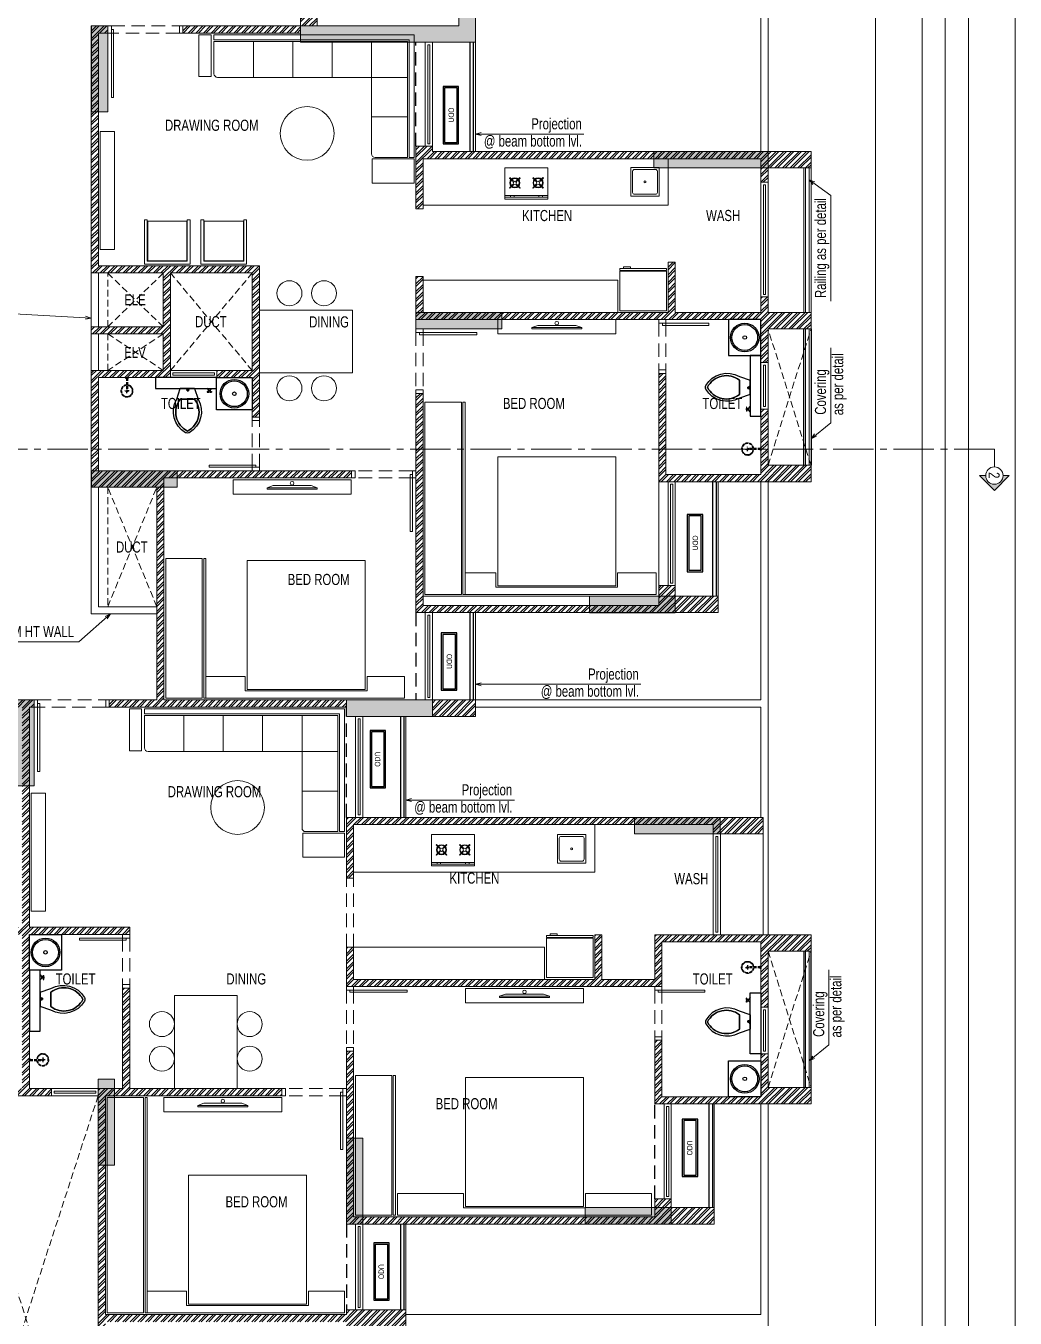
# Model space of a CAD drawing. Header units: inches. Extents: x 822859 to 1009930, y 496782 to 576896.
# Drawn here: x 873649 to 887462, y 533772 to 551813 of the extents above; entities that cross this region are included whole.
import ezdxf
from ezdxf.enums import TextEntityAlignment as Align

# ---------------------------------------------------------------- set-up
doc = ezdxf.new("R2010")
doc.units = ezdxf.units.IN
doc.header["$LTSCALE"] = 750
doc.header["$MEASUREMENT"] = 0
for name, pattern in [('CENTER', [2, 1.25, -0.25, 0.25, -0.25]), ('CENTER2', [1.125, 0.75, -0.125, 0.125, -0.125]), ('HIDDEN', [0.375, 0.25, -0.125]), ('HIDDEN2', [0.1875, 0.125, -0.0625])]:
    doc.linetypes.add(name, pattern=pattern)
for name, color, linetype, lineweight in [('COLUMN', 5, 'Continuous', 13), ('d-fur', 250, 'Continuous', 9), ('DOOR-MSA', 8, 'Continuous', 13), ('DOTTED LINE-MSA', 8, 'HIDDEN2', 13), ('ELE-01-MSA', 8, 'Continuous', 18), ('ELE-03-MSA', 145, 'Continuous', 18), ('ELE-04-MSA', 139, 'Continuous', 15), ('FURNITURE-MSA', 251, 'Continuous', 5), ('SECTION LINE', 14, 'CENTER', 9), ('TEXT DETAIL-MSA', 8, 'Continuous', 13), ('TEXT ROOM NAME-MSA', 8, 'Continuous', 13), ('WALL HATCH-MSA', 251, 'Continuous', 9), ('WALL-MSA', 11, 'Continuous', 18), ('WINDOW-MSA', 8, 'Continuous', 13)]:
    doc.layers.add(name, color=color, linetype=linetype, lineweight=lineweight)
for name, color, linetype in [('ELE-02-MSA', 8, 'Continuous'), ('P.FIXTURE', 8, 'Continuous'), ('R.C.C HATCH-MSA', 250, 'Continuous')]:
    doc.layers.add(name, color=color, linetype=linetype)
doc.styles.add('125', font='swisscl.ttf', dxfattribs={"height": 125})
doc.styles.add('ARIAL', font='ARIALN.TTF', dxfattribs={"height": 360})
doc.styles.add('Arial Narrow', font='swisscl.ttf', dxfattribs={"height": 150})
doc.styles.add('Arial-Reg', font='swisscl.ttf', dxfattribs={"height": 155})
doc.styles.add('MtXpl_Swis721_LtCn_B', font='swisscl.ttf')
doc.dimstyles.new('100 K.T', dxfattribs={"dimtxt": 360, "dimasz": 80, "dimexe": 0.18, "dimexo": 0.0625, "dimgap": 1, "dimtad": 1, "dimdec": 0, "dimzin": 0, "dimdsep": 46, "dimtxsty": 'ARIAL', "dimblk": 'DOT', "dimcen": 0.09, "dimse1": 1, "dimse2": 1, "dimclrd": 50, "dimclrt": 256, "dimadec": 0, "dimazin": 0, "dimtfac": 1, "dimtdec": 0, "dimtofl": 0, "dimtmove": 1, "dimatfit": 0, "dimfxl": 1, "dimtolj": 1, "dimtzin": 0, "dimlwd": -1, "dimarcsym": 0})
pattern_1 = [(45, (36976.4, 0), (-53.0330086, 53.0330086), []), (45, (37011.755, 0), (-53.0330086, 53.0330086), [])]

# ---------------------------------------------------------------- blocks, each defined once
blk = doc.blocks.new('t4tgg34')
for points in [[(375405, -62759), (375391, -62745), (375391, -62738), (375371, -62738), (375371, -62720), (375391, -62720), (375391, -62713), (375405, -62699), (375405, -62635), (375255, -62585, 0.412342), (374785, -62709, 0.132891), (374785, -62761, 0.412336), (375255, -62885), (375405, -62835)], [(375255, -62835, -0.475238), (374809, -62735, -0.475243), (375255, -62635)]]:
    blk.add_lwpolyline(points, format="xyb", close=True)
blk.add_lwpolyline([(375255, -62835), (375255, -62635, 0.475243), (374809, -62735, 0.475238), (375255, -62835, 0.489246)], format="xyb")
blk.add_lwpolyline([(375405, -62635), (375405, -62699), (375391, -62713), (375391, -62720), (375371, -62720), (375371, -62738), (375391, -62738), (375391, -62745), (375405, -62759), (375405, -62699), (375405, -62835)])
blk = doc.blocks.new('9')
at = {"linetype": 'Continuous'}
for p, q in [((709870, -390415), (709870, -390434)), ((709876, -390415), (709876, -390434)), ((709876, -390434), (709870, -390434))]:
    blk.add_line(p, q, dxfattribs=at)
for points in [[(709876, -390396), (709876, -390377), (709870, -390377), (709870, -390396)], [(709895, -390396), (709920, -390370), (709920, -390440), (709895, -390415)]]:
    blk.add_lwpolyline(points, dxfattribs=at)
blk.add_lwpolyline([(709895, -390415), (709870, -390415), (709870, -390396), (709895, -390396)], close=True, dxfattribs=at)
blk = doc.blocks.new('SHOWE')
at = {"linetype": 'HIDDEN', "ltscale": 0.2}
for p, q in [((3964261, -1171718), (3964261, -1171675)), ((3964261, -1171675), (3964263, -1171675)), ((3964261, -1171718), (3964263, -1171718)), ((3964264, -1171676), (3964264, -1171716)), ((3964269, -1171681), (3964269, -1171696)), ((3964269, -1171689), (3964438, -1171689)), ((3964269, -1171712), (3964269, -1171696)), ((3964269, -1171704), (3964438, -1171704)), ((3964479, -1171696), (3964416, -1171696)), ((3964447, -1171665), (3964447, -1171728))]:
    blk.add_line(p, q, dxfattribs=at)
for radius in [12.5, 10.6]:
    blk.add_circle((3964447, -1171696), radius, dxfattribs=at)
for centre, radius, start, end in [((3964447, -1171696), 84.1, 185.2383, 174.7617), ((3964447, -1171696), 81.4, 185.4105, 174.5895), ((3964447, -1171696), 78, 185.6496, 174.3504), ((3964262, -1171676), 1.76, 358.0282, 62.0821), ((3964262, -1171716), 1.76, 297.9179, 1.9718), ((3964260, -1171685), 10.1, 28.3436, 64.2104), ((3964260, -1171707), 10.1, 295.7896, 331.6564)]:
    blk.add_arc(centre, radius, start, end, dxfattribs=at)
blk = doc.blocks.new('A$C0454f6c0')
at = {"layer": 'WINDOW-MSA', "ltscale": 5000}
for points in [[(0, 1050), (0, 1000), (-100, 1000), (-100, 1050)], [(0, 0), (0, 50), (-100, 50), (-100, 0)]]:
    blk.add_lwpolyline(points, close=True, dxfattribs=at)
at = {"layer": 'WINDOW-MSA', "linetype": 'HIDDEN'}
for points in [[(-100, 1000), (-100, 50)], [(0, 50), (0, 1000)]]:
    blk.add_lwpolyline(points, dxfattribs=at)
at = {"layer": 'WINDOW-MSA', "ltscale": 5000, "elevation": 0}
blk.add_lwpolyline([(-50, 50), (-1000, 50), (-1000, 80), (-50, 80)], close=True, dxfattribs=at)
blk = doc.blocks.new('A$C16cd5f5f')
at = {"layer": 'WINDOW-MSA', "ltscale": 5000}
for points in [[(50, 50), (50, 850), (80, 850), (80, 50)], [(0, 0), (50, 0), (50, 100), (0, 100)], [(900, 0), (850, 0), (850, 100), (900, 100)]]:
    blk.add_lwpolyline(points, close=True, dxfattribs=at)
at = {"layer": 'WINDOW-MSA', "linetype": 'HIDDEN', "elevation": 0}
blk.add_lwpolyline([(50, 100), (850, 100)], dxfattribs=at)
at = {"layer": 'WINDOW-MSA', "linetype": 'HIDDEN'}
blk.add_lwpolyline([(50, 0), (850, 0)], dxfattribs=at)
blk = doc.blocks.new('A$Ca69f7aba')
at = {"layer": 'WINDOW-MSA', "ltscale": 5000}
for points in [[(-750, 0), (-700, 0), (-700, -100), (-750, -100)], [(0, 0), (-50, 0), (-50, -100), (0, -100)], [(-50, -50), (-50, -700), (-80, -700), (-80, -50)]]:
    blk.add_lwpolyline(points, close=True, dxfattribs=at)
at = {"layer": 'WINDOW-MSA', "linetype": 'HIDDEN'}
blk.add_lwpolyline([(-50, 0), (-700, 0)], dxfattribs=at)
at = {"layer": 'WINDOW-MSA', "linetype": 'HIDDEN', "elevation": 0}
blk.add_lwpolyline([(-50, -100), (-700, -100)], dxfattribs=at)
blk = doc.blocks.new('A$Cbea8c011')
at = {"layer": 'ELE-02-MSA', "elevation": 0}
for points in [[(400, -108), (-400, -108), (-400, 108), (400, 108)], [(380, -88), (-380, -88), (-380, 88), (380, 88)]]:
    blk.add_lwpolyline(points, close=True, dxfattribs=at)
at = {"layer": 'TEXT DETAIL-MSA', "style": 'Arial Narrow'}
blk.add_text('ODU', height=75, dxfattribs=at).set_placement((-106, -42, 0))
blk = doc.blocks.new('BLOCK-G & H TYPICAL COLOUMN')
at = {"layer": 'R.C.C HATCH-MSA'}
h = blk.add_hatch(color=256, dxfattribs=at)
h.dxf.hatch_style = 1
h.paths.add_polyline_path([(172697.62, -104207.75), (172688.57, -104207.75), (172688.57, -104255), (172697.62, -104255)])
h.paths.add_polyline_path([(172327.12, -104207.75), (172336.18, -104207.75), (172336.18, -104255), (172327.12, -104255)])
h.paths.add_polyline_path([(172819.88, -104207.75), (172819.88, -104216.81), (172867.12, -104216.81), (172867.12, -104207.75)])
h.paths.add_polyline_path([(172204.87, -104207.75), (172204.87, -104216.81), (172157.62, -104216.81), (172157.62, -104207.75)])
h.paths.add_polyline_path([(172561.18, -104240.06), (172552.12, -104240.06), (172552.12, -104287.31), (172561.18, -104287.31)])
h.paths.add_polyline_path([(172463.57, -104240.06), (172472.62, -104240.06), (172472.62, -104287.31), (172463.57, -104287.31)])
h.paths.add_polyline_path([(172177.87, -104422.2), (172177.87, -104431.25), (172130.62, -104431.25), (172130.62, -104422.2)])
h.paths.add_polyline_path([(172894.12, -104422.2), (172894.12, -104431.25), (172846.88, -104431.25), (172846.88, -104422.2)])
h.paths.add_polyline_path([(172336.12, -104486.75), (172336.12, -104495.81), (172288.87, -104495.81), (172288.87, -104486.75)])
h.paths.add_polyline_path([(172202.62, -104543.75), (172202.62, -104552.81), (172155.37, -104552.81), (172155.37, -104543.75)])
h.paths.add_polyline_path([(172822.13, -104543.75), (172822.13, -104552.81), (172869.37, -104552.81), (172869.37, -104543.75)])
h.paths.add_polyline_path([(172516.9, -104495.81), (172507.85, -104495.81), (172507.85, -104448.56), (172516.9, -104448.56)])
h.paths.add_polyline_path([(172697.62, -104104.25), (172688.57, -104104.25), (172688.57, -104057.01), (172697.62, -104057.01)])
h.paths.add_polyline_path([(172327.12, -104104.25), (172336.18, -104104.25), (172336.18, -104057.01), (172327.12, -104057.01)])
h.paths.add_polyline_path([(172819.88, -104104.25), (172819.88, -104095.2), (172867.12, -104095.2), (172867.12, -104104.25)])
h.paths.add_polyline_path([(172204.87, -104104.25), (172204.87, -104095.2), (172157.62, -104095.2), (172157.62, -104104.25)])
h.paths.add_polyline_path([(172561.18, -104071.94), (172552.12, -104071.94), (172552.12, -104024.7), (172561.18, -104024.7)])
h.paths.add_polyline_path([(172463.57, -104071.94), (172472.62, -104071.94), (172472.62, -104024.7), (172463.57, -104024.7)])
h.paths.add_polyline_path([(172177.87, -103889.81), (172177.87, -103880.75), (172130.62, -103880.75), (172130.62, -103889.81)])
h.paths.add_polyline_path([(172894.12, -103889.81), (172894.12, -103880.75), (172846.88, -103880.75), (172846.88, -103889.81)])
h.paths.add_polyline_path([(172336.12, -103825.25), (172336.12, -103816.2), (172288.87, -103816.2), (172288.87, -103825.25)])
h.paths.add_polyline_path([(172202.62, -103768.25), (172202.62, -103759.2), (172155.37, -103759.2), (172155.37, -103768.25)])
h.paths.add_polyline_path([(172822.13, -103768.25), (172822.13, -103759.2), (172869.37, -103759.2), (172869.37, -103768.25)])
h.paths.add_polyline_path([(172516.9, -103816.2), (172507.85, -103816.2), (172507.85, -103863.44), (172516.9, -103863.44)])
h.paths.add_polyline_path([(172548.37, -103699.31), (172548.37, -103690.25), (172595.62, -103690.25), (172595.62, -103699.31)])
h.paths.add_polyline_path([(172476.37, -103699.31), (172476.37, -103690.25), (172429.13, -103690.25), (172429.13, -103699.31)])
h.paths.add_polyline_path([(172726.82, -103612.31), (172726.82, -103603.25), (172774.06, -103603.25), (172774.06, -103612.31)])
h.paths.add_polyline_path([(172297.93, -103612.31), (172297.93, -103603.25), (172250.69, -103603.25), (172250.69, -103612.31)])
h.paths.add_polyline_path([(172920.37, -103523.81), (172920.37, -103514.75), (172857.56, -103514.75), (172857.56, -103523.81)])
h.paths.add_polyline_path([(172104.37, -103523.81), (172104.37, -103514.75), (172167.19, -103514.75), (172167.19, -103523.81)])
h.paths.add_polyline_path([(172476.37, -103492.94), (172467.32, -103492.94), (172467.32, -103445.7), (172476.37, -103445.7)])
h.paths.add_polyline_path([(172548.37, -103492.94), (172557.43, -103492.94), (172557.43, -103445.7), (172548.37, -103445.7)])
h.paths.add_polyline_path([(172663.43, -103454.75), (172759.5, -103454.75), (172759.5, -103349.7), (172663.43, -103349.7), (172663.43, -103358.75), (172750.44, -103358.75), (172750.44, -103445.7), (172663.43, -103445.7)])
h.paths.add_polyline_path([(172361.32, -103454.75), (172265.25, -103454.75), (172265.25, -103349.7), (172361.32, -103349.7), (172361.32, -103358.75), (172274.31, -103358.75), (172274.31, -103445.7), (172361.32, -103445.7)])
h.paths.add_polyline_path([(172428.37, -103358.75), (172419.32, -103358.75), (172419.32, -103311.51), (172428.37, -103311.51)])
h.paths.add_polyline_path([(172428.37, -103132.74), (172419.32, -103132.74), (172419.32, -103179.99), (172428.37, -103179.99)])
h.paths.add_polyline_path([(172151.62, -103286.75), (172151.62, -103277.7), (172104.37, -103277.7), (172104.37, -103286.75)])
h.paths.add_polyline_path([(172245.43, -103162.74), (172245.43, -103153.68), (172198.19, -103153.68), (172198.19, -103162.74)])
h.paths.add_polyline_path([(172428.37, -103021.25), (172419.32, -103021.25), (172419.32, -103068.5), (172428.37, -103068.5)])
h.paths.add_polyline_path([(172245.43, -102997.25), (172236.37, -102997.25), (172236.37, -103044.5), (172245.43, -103044.5)])
h.paths.add_polyline_path([(172104.37, -102997.25), (172104.37, -103006.31), (172151.62, -103006.31), (172151.62, -102997.25)])
h.paths.add_polyline_path([(172596.37, -103358.75), (172605.43, -103358.75), (172605.43, -103311.51), (172596.37, -103311.51)])
h.paths.add_polyline_path([(172596.37, -103132.74), (172605.43, -103132.74), (172605.43, -103179.99), (172596.37, -103179.99)])
h.paths.add_polyline_path([(172873.13, -103286.75), (172873.13, -103277.7), (172920.37, -103277.7), (172920.37, -103286.75)])
h.paths.add_polyline_path([(172779.32, -103162.74), (172779.32, -103153.68), (172826.56, -103153.68), (172826.56, -103162.74)])
h.paths.add_polyline_path([(172596.37, -103021.25), (172605.43, -103021.25), (172605.43, -103068.5), (172596.37, -103068.5)])
h.paths.add_polyline_path([(172779.32, -102997.25), (172788.37, -102997.25), (172788.37, -103044.5), (172779.32, -103044.5)])
h.paths.add_polyline_path([(172920.37, -102997.25), (172920.37, -103006.31), (172873.13, -103006.31), (172873.13, -102997.25)])
h.paths.add_polyline_path([(172548.37, -104612.7), (172548.37, -104621.75), (172595.62, -104621.75), (172595.62, -104612.7)])
h.paths.add_polyline_path([(172476.37, -104612.7), (172476.37, -104621.75), (172429.13, -104621.75), (172429.13, -104612.7)])
h.paths.add_polyline_path([(172297.93, -104699.7), (172297.93, -104708.75), (172250.69, -104708.75), (172250.69, -104699.7)])
h.paths.add_polyline_path([(172104.37, -104788.2), (172104.37, -104797.25), (172167.19, -104797.25), (172167.19, -104788.2)])
h.paths.add_polyline_path([(172726.82, -104699.7), (172726.82, -104708.75), (172774.06, -104708.75), (172774.06, -104699.7)])
h.paths.add_polyline_path([(172920.37, -104788.2), (172920.37, -104797.25), (172857.56, -104797.25), (172857.56, -104788.2)])
h.paths.add_polyline_path([(172476.37, -104819.06), (172467.32, -104819.06), (172467.32, -104866.31), (172476.37, -104866.31)])
h.paths.add_polyline_path([(172548.37, -104819.06), (172557.43, -104819.06), (172557.43, -104866.31), (172548.37, -104866.31)])
h.paths.add_polyline_path([(172663.43, -104857.25), (172759.5, -104857.25), (172759.5, -104962.31), (172663.43, -104962.31), (172663.43, -104953.25), (172750.44, -104953.25), (172750.44, -104866.31), (172663.43, -104866.31)])
h.paths.add_polyline_path([(172361.32, -104857.25), (172265.25, -104857.25), (172265.25, -104962.31), (172361.32, -104962.31), (172361.32, -104953.25), (172274.31, -104953.25), (172274.31, -104866.31), (172361.32, -104866.31)])
h.paths.add_polyline_path([(172428.37, -104953.25), (172419.32, -104953.25), (172419.32, -105000.5), (172428.37, -105000.5)])
h.paths.add_polyline_path([(172428.37, -105178.31), (172419.32, -105178.31), (172419.32, -105131.06), (172428.37, -105131.06)])
h.paths.add_polyline_path([(172151.62, -105025.25), (172151.62, -105034.31), (172104.37, -105034.31), (172104.37, -105025.25)])
h.paths.add_polyline_path([(172245.43, -105072.5), (172236.37, -105072.5), (172236.37, -105025.25), (172245.43, -105025.25)])
h.paths.add_polyline_path([(172428.37, -105290.75), (172419.32, -105290.75), (172419.32, -105243.51), (172428.37, -105243.51)])
h.paths.add_polyline_path([(172245.43, -105314.75), (172236.37, -105314.75), (172236.37, -105267.51), (172245.43, -105267.51)])
h.paths.add_polyline_path([(172104.37, -105277.35), (172113.43, -105277.35), (172113.43, -105314.75), (172104.37, -105314.75)])
h.paths.add_polyline_path([(172596.37, -104953.25), (172605.43, -104953.25), (172605.43, -105000.5), (172596.37, -105000.5)])
h.paths.add_polyline_path([(172596.37, -105178.31), (172605.43, -105178.31), (172605.43, -105131.06), (172596.37, -105131.06)])
h.paths.add_polyline_path([(172873.13, -105025.25), (172873.13, -105034.31), (172920.37, -105034.31), (172920.37, -105025.25)])
h.paths.add_polyline_path([(172788.37, -105025.25), (172779.32, -105025.25), (172779.32, -105072.5), (172788.37, -105072.5)])
h.paths.add_polyline_path([(172596.37, -105290.75), (172605.43, -105290.75), (172605.43, -105243.51), (172596.37, -105243.51)])
h.paths.add_polyline_path([(172779.32, -105314.75), (172788.37, -105314.75), (172788.37, -105267.51), (172779.32, -105267.51)])
h.paths.add_polyline_path([(172911.32, -105314.75), (172920.37, -105314.75), (172920.37, -105277.35), (172911.32, -105277.35)])
h.paths.add_polyline_path([(172688.63, -104486.75), (172688.63, -104495.81), (172735.87, -104495.81), (172735.87, -104486.75)])
h.paths.add_polyline_path([(172688.63, -103825.25), (172688.63, -103816.2), (172735.87, -103816.2), (172735.87, -103825.25)])
at = {"layer": 'COLUMN'}
for points in [[(172663.43, -103454.75), (172759.5, -103454.75), (172759.5, -103349.7), (172663.43, -103349.7), (172663.43, -103358.75), (172750.44, -103358.75), (172750.44, -103445.7), (172663.43, -103445.7)], [(172548.37, -103492.94), (172557.43, -103492.94), (172557.43, -103445.7), (172548.37, -103445.7)], [(172920.37, -103523.81), (172920.37, -103514.75), (172857.56, -103514.75), (172857.56, -103523.81)], [(172726.82, -103612.31), (172726.82, -103603.25), (172774.06, -103603.25), (172774.06, -103612.31)], [(172548.37, -103699.31), (172548.37, -103690.25), (172595.62, -103690.25), (172595.62, -103699.31)], [(172822.13, -103768.25), (172822.13, -103759.2), (172869.37, -103759.2), (172869.37, -103768.25)], [(172516.9, -103816.2), (172507.85, -103816.2), (172507.85, -103863.44), (172516.9, -103863.44)], [(172688.63, -103825.25), (172688.63, -103816.2), (172735.87, -103816.2), (172735.87, -103825.25)], [(172894.12, -103889.81), (172894.12, -103880.75), (172846.88, -103880.75), (172846.88, -103889.81)], [(172561.18, -104071.94), (172552.12, -104071.94), (172552.12, -104024.7), (172561.18, -104024.7)], [(172697.62, -104104.25), (172688.57, -104104.25), (172688.57, -104057.01), (172697.62, -104057.01)], [(172819.88, -104104.25), (172819.88, -104095.2), (172867.12, -104095.2), (172867.12, -104104.25)]]:
    blk.add_lwpolyline(points, close=True, dxfattribs=at)
blk = doc.blocks.new('_Dot')
at = {"linetype": 'ByBlock', "lineweight": -2}
blk.add_line((-0.5, 0), (-1, 0), dxfattribs=at)
at = {"linetype": 'ByBlock', "const_width": 0.5}
blk.add_lwpolyline([(-0.25, 0, 1), (0.25, 0, 1)], format="xyb", close=True, dxfattribs=at)
blk = doc.blocks.new('STUV')
at = {"layer": 'FURNITURE-MSA'}
for p, q in [((169, 0, 0), (169, -600, 0)), ((-81, -70), (-75, -63)), ((-31, -120), (-81, -70)), ((-81, -207), (-31, -157)), ((-75, -63), (-25, -113)), ((-25, -163), (-75, -213)), ((-25, -113), (-31, -120)), ((-31, -157), (-25, -163)), ((12, -113), (62, -63)), ((18, -120), (12, -113)), ((12, -163), (18, -157)), ((62, -213), (12, -163)), ((68, -70), (18, -120)), ((18, -157), (68, -207)), ((62, -63), (68, -70)), ((169, -76, 0), (194, -76, 0)), ((194, -126, 0), (169, -126, 0)), ((-75, -213), (-81, -207)), ((68, -207), (62, -213)), ((-81, -393), (-75, -387)), ((-31, -443), (-81, -393)), ((-81, -530), (-31, -480)), ((-75, -537), (-81, -530)), ((-75, -387), (-25, -437)), ((-25, -487), (-75, -537)), ((-25, -437), (-31, -443)), ((-31, -480), (-25, -487)), ((12, -437), (62, -387)), ((18, -443), (12, -437)), ((12, -487), (18, -480)), ((62, -537), (12, -487)), ((68, -393), (18, -443)), ((18, -480), (68, -530)), ((62, -387), (68, -393)), ((68, -530), (62, -537)), ((194, -474, 0), (169, -474, 0)), ((194, -524, 0), (169, -524, 0))]:
    blk.add_line(p, q, dxfattribs=at)
for points in [[(-219, -600), (219, -600), (219, 0), (-219, 0)], [(219, -600), (194, -600), (194, 0), (219, 0)]]:
    blk.add_lwpolyline(points, close=True, dxfattribs=at)
for centre, radius in [((-7, -138), 70.6), ((-7, -138), 61.8), ((-7, -138), 22.1), ((-7, -462), 70.6), ((-7, -462), 61.8), ((-7, -462), 22.1)]:
    blk.add_circle(centre, radius, dxfattribs=at)
blk = doc.blocks.new('G$C1887B0AA')
at = {"layer": 'FURNITURE-MSA'}
blk.add_lwpolyline([(0, 0), (300, 0), (300, 300), (0, 300)], close=True, dxfattribs=at)
blk.add_lwpolyline([(40, 20), (260, 20, 0.414214), (280, 40), (280, 260, 0.414214), (260, 280), (40, 280, 0.414214), (20, 260), (20, 40, 0.414214)], format="xyb", close=True, dxfattribs=at)
blk.add_circle((150, 150), 10, dxfattribs=at)
blk = doc.blocks.new('G$C7997B730')
at = {"layer": 'FURNITURE-MSA'}
for p, q in [((36, 1325, 0), (0, 1325, 0)), ((0, 1325, 0), (0, 0, 0)), ((36, 1325, 0), (0, 1325, 0)), ((93, 1169, 0), (36, 1325, 0)), ((36, 0, 0), (36, 1325, 0)), ((93, 1169, 0), (36, 1325, 0)), ((93, 156, 0), (93, 1169, 0)), ((36, 0, 0), (0, 0, 0)), ((93, 156, 0), (36, 0, 0))]:
    blk.add_line(p, q, dxfattribs=at)
blk = doc.blocks.new('G$CA9DB4A96')
at = {"layer": 'FURNITURE-MSA'}
for points in [[(550, 0), (550, 650), (0, 650), (0, 0)], [(560, 0), (590, 0), (590, 650), (560, 650)], [(590, 500), (610, 500), (610, 600), (590, 600)]]:
    blk.add_lwpolyline(points, close=True, dxfattribs=at)
blk = doc.blocks.new('A$Caebde61c')
at = {"layer": 'FURNITURE-MSA'}
for p, q in [((13540, -11610), (13540, -12110)), ((14090, -11610), (14090, -12110)), ((14640, -11610), (14640, -12110)), ((15190, -12110, 0), (15190, -11610, 0)), ((15190, -12110, 0), (15690, -12110, 0)), ((15190, -12662, 0), (15690, -12662, 0)), ((19331, -13895), (19331, -13245)), ((15910, -13895), (19331, -13895)), ((15910, -14942), (18631, -14942)), ((18631, -14942), (18631, -15392)), ((19201, -17755), (19201, -19205)), ((19201, -19353), (15910, -19353)), ((12569, -21021), (12569, -21521)), ((13119, -21021), (13119, -21521)), ((13669, -21021), (13669, -21521)), ((14219, -21521, 0), (14219, -21021, 0)), ((14219, -21521, 0), (14719, -21521, 0)), ((14219, -22073, 0), (14719, -22073, 0)), ((14939, -23205), (18307, -23205)), ((17607, -24253), (14939, -24253)), ((17607, -24253), (17607, -24703))]:
    blk.add_line(p, q, dxfattribs=at)
for points in [[(12950, -12100), (12780, -12100), (12780, -11515), (12950, -11515)], [(15785, -13229), (15715, -13229), (15715, -11585), (12990, -11585), (12990, -11516), (15785, -11516)], [(11603, -14515), (11403, -14515), (11403, -12866), (11603, -12866)], [(15200, -13249), (15200, -13586), (15785, -13586), (15785, -13249)], [(14926, -15359), (13626, -15359), (13626, -16234), (14926, -16234)], [(18601, -15692), (18601, -15492), (16951, -15492), (16951, -15692)], [(15935, -16642), (15935, -19328), (16445, -19328), (16445, -16642)], [(16465, -16642), (16465, -19328), (16495, -19328), (16495, -16642)], [(16951, -19208), (16951, -17408), (18601, -17408), (18601, -19208)], [(14906, -17927), (14906, -17727), (13256, -17727), (13256, -17927)], [(12317, -18826), (12317, -20776), (12827, -20776), (12827, -18826)], [(12847, -18826), (12847, -20776), (12877, -20776), (12877, -18826)], [(13452, -20656), (13452, -18856), (15102, -18856), (15102, -20656)], [(18626, -19228), (16926, -19228), (16926, -19028), (16495, -19028), (16495, -19328), (19163, -19328), (19163, -19028), (18626, -19028)], [(15127, -20676), (13427, -20676), (13427, -20476), (12877, -20476), (12877, -20776), (15650, -20776), (15650, -20476), (15127, -20476)], [(11979, -21511), (11809, -21511), (11809, -20926), (11979, -20926)], [(14814, -22640), (14744, -22640), (14744, -20996), (12019, -20996), (12019, -20926), (14814, -20926)], [(10638, -23751), (10438, -23751), (10438, -22101), (10638, -22101)], [(14229, -22660), (14229, -22996), (14814, -22996), (14814, -22660)], [(18151, -25028), (18151, -24828), (16501, -24828), (16501, -25028)], [(12438, -24927), (12438, -26227), (13313, -26227), (13313, -24927)], [(14964, -26043), (14964, -27993), (15474, -27993), (15474, -26043)], [(15494, -26043), (15494, -27993), (15524, -27993), (15524, -26043)], [(16501, -27873), (16501, -26073), (18151, -26073), (18151, -27873)], [(11498, -26352), (11498, -29357), (12008, -29357), (12008, -26352)], [(12028, -26352), (12028, -29357), (12058, -29357), (12058, -26352)], [(13939, -26552), (13939, -26352), (12289, -26352), (12289, -26552)], [(12633, -29237), (12633, -27437), (14283, -27437), (14283, -29237)], [(18176, -27893), (16476, -27893), (16476, -27693), (15552, -27693), (15552, -27993), (19100, -27993), (19100, -27693), (18176, -27693)], [(14308, -29257), (12608, -29257), (12608, -29057), (12058, -29057), (12058, -29357), (14814, -29357), (14814, -29057), (14308, -29057)]]:
    blk.add_lwpolyline(points, close=True, dxfattribs=at)
for points in [[(15690, -11610), (12990, -11610), (12990, -12060, 0.414214), (13040, -12110), (15190, -12110), (15190, -13179, 0.414214), (15240, -13229), (15690, -13229), (15690, -11610)], [(14719, -21021), (12019, -21021), (12019, -21471, 0.414214), (12069, -21521), (14219, -21521), (14219, -22590, 0.414214), (14269, -22640), (14719, -22640), (14719, -21021)]]:
    blk.add_lwpolyline(points, format="xyb", dxfattribs=at)
blk.add_lwpolyline([(18307, -23205), (18307, -22541)], dxfattribs=at)
for centre, radius in [((14291, -12892, 0), 375), ((14043, -15124), 175), ((14526, -15124), 175), ((17776, -15541, 0), 25), ((14043, -16451), 175), ((14526, -16451), 175), ((14081, -17776, 0), 25), ((13319, -22303, 0), 375), ((17326, -24877, 0), 25), ((12263, -25327), 175), ((13488, -25327), 175), ((12263, -25810), 175), ((13488, -25810), 175), ((13114, -26401, 0), 25)]:
    blk.add_circle(centre, radius, dxfattribs=at)
for name, p, rotation in [('STUV', (17653, -13590, 0), 270), ('G$CA9DB4A96', (19306, -15367), 89.99999999999997), ('STUV', (16629, -22900, 0), 270), ('G$CA9DB4A96', (18282, -24678), 90.00000000000004)]:
    blk.add_blockref(name, p, dxfattribs=dict(at, rotation=rotation))
for name, p, xscale, yscale, zscale, rotation in [('G$C1887B0AA', (19208, -13369), 1.333333333333333, 1.333333333333333, 1.333333333333333, 180), ('G$C7997B730', (18124, -15622, 0), 0.5248800000000007, 0.5248800000000007, 0.5248800000000007, 89.99999999999997), ('G$C7997B730', (14429, -17857, 0), 0.5248800000000007, 0.5248800000000007, 0.5248800000000007, 89.99999999999997), ('G$C1887B0AA', (18184, -22679), 1.333333333333333, 1.333333333333333, 1.333333333333333, 180), ('G$C7997B730', (17674, -24958, 0), 0.524880000000001, 0.524880000000001, 0.524880000000001, 90.00000000000004), ('G$C7997B730', (13461, -26482, 0), 0.524880000000001, 0.524880000000001, 0.524880000000001, 90.00000000000004)]:
    blk.add_blockref(name, p, dxfattribs=dict(at, xscale=xscale, yscale=yscale, zscale=zscale, rotation=rotation))
blk = doc.blocks.new('section sym.')
h = blk.add_hatch(color=256)
h.dxf.hatch_style = 1
h.paths.add_polyline_path([(-240, 90), (-240, 153), (-393, 0), (-240, -153), (-240, -90, -0.414214), (-330, 0, -0.414214)])
at = {"layer": 'SECTION LINE', "linetype": 'Continuous'}
blk.add_line((-150, 0), (0, 0), dxfattribs=at)
blk.add_lwpolyline([(-240, -90), (-240, -153), (-393, 0), (-240, 153), (-240, 90)], dxfattribs=at)
blk.add_circle((-240, 0), 90, dxfattribs=at)
blk = doc.blocks.new('A$C37e82350')
at = {"layer": 'SECTION LINE', "linetype": 'CENTER2'}
blk.add_lwpolyline([(17359, 15657), (17302, 15657), (17302, -11420), (17346, -11420)], dxfattribs=at)
at = {"layer": 'SECTION LINE', "xscale": -1.347826086956522, "yscale": 1.347826086956522, "zscale": 1.347826086956522}
blk.add_blockref('section sym.', (17346, 15657), dxfattribs=at)
at = {"layer": 'SECTION LINE', "style": '125'}
blk.add_text('2', height=155, dxfattribs=at).set_placement((17665, 15654), align=Align.MIDDLE)

msp = doc.modelspace()

# ---------------------------------------------------------------- hatches: boundary and pattern name
at = {"layer": 'WALL HATCH-MSA'}
h = msp.add_hatch(dxfattribs=at)
h.set_pattern_fill('ANSI32', color=256, scale=200)
h.set_pattern_definition(pattern_1)
h.paths.add_polyline_path([(877486, 551813), (877716, 551813), (877716, 552393), (877486, 552393)])
h = msp.add_hatch(dxfattribs=at)
h.set_pattern_fill('ANSI32', color=256, scale=200)
h.set_pattern_definition(pattern_1)
h.paths.add_polyline_path([(874663, 545602), (874663, 546902), (875668, 546902), (875668, 548363), (876811, 548363), (876811, 547002), (876318, 547002), (876318, 546902), (876811, 546902), (876811, 546352), (876911, 546352), (876911, 548463), (874663, 548463), (874663, 551713), (874793, 551713), (874793, 551813), (874563, 551813), (874563, 548363), (875568, 548363), (875568, 547613), (874563, 547613), (874563, 547513), (875568, 547513), (875568, 547002), (874563, 547002), (874563, 545372), (875478, 545372), (875478, 542403), (874814, 542403), (874814, 542303), (878126, 542303), (878126, 542403), (875578, 542403), (875578, 545502), (878196, 545502), (878196, 545602)])
h = msp.add_hatch(dxfattribs=at)
h.set_pattern_fill('ANSI32', color=256, scale=200)
h.set_pattern_definition(pattern_1)
h.paths.add_polyline_path([(877486, 551813), (875843, 551813), (875843, 551713), (877486, 551713)], flags=17)
h = msp.add_hatch(dxfattribs=at)
h.set_pattern_fill('ANSI32', color=256, scale=200)
h.set_pattern_definition(pattern_1)
h.paths.add_polyline_path([(884612, 549829), (884612, 550059), (879326, 550059), (879326, 550133), (879096, 550133), (879096, 549259), (879196, 549259), (879196, 549959), (883912, 549959), (883912, 549629), (884012, 549629), (884012, 549829)])
h = msp.add_hatch(dxfattribs=at)
h.set_pattern_fill('ANSI32', color=256, scale=200)
h.set_pattern_definition(pattern_1)
h.paths.add_polyline_path([(884612, 547582), (884612, 547812), (884012, 547812), (884012, 548029), (883912, 548029), (883912, 547812), (882717, 547812), (882717, 548512), (882617, 548512), (882617, 547812), (879196, 547812), (879196, 548312), (879096, 548312), (879096, 547712), (883912, 547712), (883912, 547112), (884012, 547112), (884012, 547582)])
h = msp.add_hatch(dxfattribs=at)
h.set_pattern_fill('ANSI32', color=256, scale=200)
h.set_pattern_definition(pattern_1)
h.paths.add_polyline_path([(884612, 545449), (884612, 545679), (884012, 545679), (884012, 546462), (883912, 546462), (883912, 545549), (882587, 545549), (882587, 546962), (882487, 546962), (882487, 545449)])
h = msp.add_hatch(dxfattribs=at)
h.set_pattern_fill('ANSI32', color=256, scale=200)
h.set_pattern_definition(pattern_1)
h.paths.add_polyline_path([(883317, 543621), (883317, 543851), (882717, 543851), (882717, 543999), (882487, 543999), (882487, 543721), (879196, 543721), (879196, 546682), (879096, 546682), (879096, 543621)])
h = msp.add_hatch(dxfattribs=at)
h.set_pattern_fill('ANSI32', color=256, scale=200)
h.set_pattern_definition(pattern_1)
h.paths.add_polyline_path([(873599, 542303), (873599, 539228), (872199, 539228), (872199, 539128), (873599, 539128), (873599, 536977), (873289, 536977), (873289, 536877), (874009, 536877), (874009, 536977), (873699, 536977), (873699, 539128), (875099, 539128), (875099, 539228), (873699, 539228), (873699, 542303), (873764, 542303), (873764, 542403), (873534, 542403), (873534, 542303)])
h = msp.add_hatch(dxfattribs=at)
h.set_pattern_fill('ANSI32', color=256, scale=200)
h.set_pattern_definition(pattern_1)
h.paths.add_polyline_path([(879926, 542173), (879926, 542403), (879326, 542403), (879326, 542173)])
h = msp.add_hatch(dxfattribs=at)
h.set_pattern_fill('ANSI32', color=256, scale=200)
h.set_pattern_definition(pattern_1)
h.paths.add_polyline_path([(883946, 540533), (883946, 540763), (878124, 540763), (878124, 539913), (878224, 539913), (878224, 540663), (883246, 540663), (883246, 540533)])
h = msp.add_hatch(dxfattribs=at)
h.set_pattern_fill('ANSI32', color=256, scale=200)
h.set_pattern_definition(pattern_1)
h.paths.add_polyline_path([(884612, 538895), (884612, 539125), (882430, 539125), (882430, 538501), (881693, 538501), (881693, 539125), (881593, 539125), (881593, 538501), (878224, 538501), (878224, 538951), (878124, 538951), (878124, 538401), (882530, 538401), (882530, 539025), (883912, 539025), (883912, 538113), (884012, 538113), (884012, 538895)])
h = msp.add_hatch(dxfattribs=at)
h.set_pattern_fill('ANSI32', color=256, scale=200)
h.set_pattern_definition(pattern_1)
h.paths.add_polyline_path([(878124, 533887), (878124, 533822), (874759, 533822), (874759, 536877), (877224, 536877), (877224, 536977), (875099, 536977), (875099, 538378), (874999, 538378), (874999, 536977), (874659, 536977), (874659, 530567), (874999, 530567), (874999, 529166), (875099, 529166), (875099, 530567), (877224, 530567), (877224, 530667), (874759, 530667), (874759, 533722), (878124, 533722), (878124, 533657), (878954, 533657), (878954, 533887)])
h = msp.add_hatch(dxfattribs=at)
h.set_pattern_fill('ANSI32', color=256, scale=200)
h.set_pattern_definition(pattern_1)
h.paths.add_polyline_path([(884012, 536993), (884012, 537463), (883912, 537463), (883912, 536863), (882530, 536863), (882530, 537651), (882430, 537651), (882430, 536763), (884612, 536763), (884612, 536993)])
h = msp.add_hatch(dxfattribs=at)
h.set_pattern_fill('ANSI32', color=256, scale=200)
h.set_pattern_definition(pattern_1)
h.paths.add_polyline_path([(882660, 535316), (882660, 535436), (882430, 535436), (882430, 535186), (878224, 535186), (878224, 537501), (878124, 537501), (878124, 535086), (883260, 535086), (883260, 535316)])

# ---------------------------------------------------------------- linework, layer by layer
at = {"layer": 'd-fur', "ltscale": 100}
for points in [[(875305, 549105), (875345, 549105), (875345, 548528), (875903, 548528), (875903, 549105), (875943, 549105), (875943, 548488), (875305, 548488)], [(875897, 549085), (875351, 549085), (875351, 548534), (875897, 548534)], [(876093, 549105), (876133, 549105), (876133, 548528), (876692, 548528), (876692, 549105), (876732, 549105), (876732, 548488), (876093, 548488)], [(876686, 549085), (876139, 549085), (876139, 548534), (876686, 548534)]]:
    msp.add_lwpolyline(points, close=True, dxfattribs=at)
at = {"layer": 'Defpoints', "color": 1, "lineweight": 0}
for points in [[(887462, 566054), (859836, 566054), (859836, 501489), (887462, 501489)], [(886812, 565404), (860486, 565404), (860486, 502139), (886812, 502139)], [(886487, 565079), (860811, 565079), (860811, 502464), (886487, 502464)], [(886162, 564754), (861136, 564754), (861136, 502789), (886162, 502789)], [(885512, 564104), (861786, 564104), (861786, 503439), (885512, 503439)]]:
    msp.add_lwpolyline(points, close=True, dxfattribs=at)
at = {"layer": 'DOOR-MSA', "linetype": 'HIDDEN'}
for p, q in [((878124, 538951), (878124, 539913)), ((878224, 538951), (878224, 539913))]:
    msp.add_line(p, q, dxfattribs=at)
at = {"layer": 'DOTTED LINE-MSA'}
for p, q in [((874793, 547613), (874793, 548363)), ((875568, 547613), (874793, 548363)), ((874793, 547613), (875568, 548363)), ((875668, 547002), (876811, 548363)), ((876811, 547002), (875668, 548363)), ((874793, 547002), (874793, 547513)), ((875568, 547513), (874793, 547002)), ((874793, 547513), (875568, 547002)), ((874793, 545372), (874793, 543703)), ((874793, 543703), (875478, 545372)), ((875478, 543703), (874793, 545372)), ((874659, 536877), (872639, 530667)), ((872639, 536877), (874659, 530667))]:
    msp.add_line(p, q, dxfattribs=at)
for points in [[(884012, 545679), (884612, 547582)], [(884612, 545679), (884012, 547582)], [(884012, 536993), (884612, 538895)], [(884012, 538895), (884612, 536993)]]:
    msp.add_lwpolyline(points, dxfattribs=at)
at = {"layer": 'ELE-01-MSA', "lineweight": 0}
for p, q in [((884537, 547812), (884537, 549829)), ((884587, 547812), (884587, 549829))]:
    msp.add_line(p, q, dxfattribs=at)
at = {"layer": 'ELE-01-MSA'}
for p, q in [((874563, 547613), (874563, 548363)), ((874663, 547613), (874663, 548363)), ((884537, 545679), (884537, 547582)), ((884587, 547582), (884587, 545679)), ((874563, 547002), (874563, 547513)), ((874663, 547002), (874663, 547513)), ((874663, 545372), (874663, 543703)), ((884537, 538895), (884537, 536993)), ((884587, 536993), (884587, 538895))]:
    msp.add_line(p, q, dxfattribs=at)
for points in [[(874563, 545372), (874563, 543603), (875478, 543603)], [(874663, 543703), (875478, 543703)]]:
    msp.add_lwpolyline(points, dxfattribs=at)
at = {"layer": 'ELE-02-MSA', "linetype": 'HIDDEN'}
for p, q in [((879096, 550133), (879096, 551583)), ((879096, 543621), (879096, 542403)), ((878124, 540763), (878124, 542303)), ((882430, 535436), (882430, 536763)), ((878124, 535086), (878124, 533887))]:
    msp.add_line(p, q, dxfattribs=at)
at = {"layer": 'ELE-02-MSA'}
for p, q in [((879851, 550061), (879851, 551583)), ((879901, 550061), (879901, 551583)), ((884512, 545679), (884512, 547582)), ((884612, 547582), (884612, 545679)), ((883242, 543851), (883242, 545449)), ((883292, 543851), (883292, 545449)), ((879851, 542403), (879851, 543621)), ((879901, 542403), (879901, 543621)), ((878879, 542173), (878879, 540763)), ((878929, 542173), (878929, 540763)), ((884512, 538895), (884512, 536993)), ((884612, 536993), (884612, 538895)), ((883185, 536763), (883185, 535316)), ((883235, 536763), (883235, 535316)), ((878879, 535086), (878879, 533887)), ((878929, 535086), (878929, 533887))]:
    msp.add_line(p, q, dxfattribs=at)
at = {"layer": 'ELE-03-MSA'}
for p, q in [((884012, 555851), (884012, 550059)), ((883912, 554087), (883912, 550059)), ((883912, 545449), (883912, 542403)), ((884012, 545449), (884012, 539125)), ((879926, 542403), (883912, 542403)), ((879926, 542303), (883912, 542303)), ((883912, 542303), (883912, 540763)), ((883912, 536763), (883912, 533822)), ((884012, 536763), (884012, 530781)), ((878954, 533822), (883912, 533822))]:
    msp.add_line(p, q, dxfattribs=at)
at = {"layer": 'ELE-03-MSA', "lineweight": 0}
for p, q in [((884512, 547812), (884512, 549829)), ((884612, 547812), (884612, 549829))]:
    msp.add_line(p, q, dxfattribs=at)
at = {"layer": 'ELE-04-MSA'}
for p, q in [((879926, 550061), (879926, 551583)), ((883317, 543851), (883317, 545449)), ((879926, 542403), (879926, 543621)), ((878954, 542173), (878954, 540763)), ((883946, 540533), (883946, 539125)), ((883260, 536763), (883260, 535316)), ((878954, 535086), (878954, 533887))]:
    msp.add_line(p, q, dxfattribs=at)
at = {"layer": 'P.FIXTURE'}
for points in [[(883912, 547712), (883462, 547712), (883462, 547212), (883912, 547212)], [(883762, 547212), (883762, 546362), (883912, 546362), (883912, 547212)], [(875461, 546752), (876311, 546752), (876311, 546902), (875461, 546902)], [(876311, 546452), (876311, 546902), (876811, 546902), (876811, 546452)], [(874149, 538628), (873699, 538628), (873699, 539128), (874149, 539128)], [(873849, 537778), (873849, 538628), (873699, 538628), (873699, 537778)], [(883762, 537463), (883762, 538313), (883912, 538313), (883912, 537463)], [(883912, 536863), (883462, 536863), (883462, 537363), (883912, 537363)]]:
    msp.add_lwpolyline(points, close=True, dxfattribs=at)
for centre, radius in [((883687, 547462), 200), ((883687, 547462), 180), ((883687, 547462), 25), ((876561, 546677), 200), ((876561, 546677), 180), ((876561, 546677), 25), ((873924, 538878), 200), ((873924, 538878), 180), ((873924, 538878), 25), ((883687, 537113), 200), ((883687, 537113), 180), ((883687, 537113), 25)]:
    msp.add_circle(centre, radius, dxfattribs=at)
at = {"layer": 'WALL-MSA'}
for p, q in [((877486, 552393), (877486, 551713)), ((874563, 551813), (874793, 551813)), ((874563, 548363), (874563, 551813)), ((874793, 551713), (874793, 551813)), ((875843, 551813), (877486, 551813)), ((875843, 551713), (875843, 551813)), ((874663, 551713), (874793, 551713)), ((874663, 548463), (874663, 551713)), ((875843, 551713), (877486, 551713)), ((879096, 550133), (879096, 549259)), ((883912, 549959), (879196, 549959)), ((879196, 549959), (879196, 549259)), ((879326, 550059), (884612, 550059)), ((883912, 549629), (883912, 549959)), ((884612, 550059), (884612, 549829)), ((884612, 549829), (884012, 549829)), ((884012, 549629), (884012, 549829)), ((884012, 549629), (883912, 549629)), ((879196, 549259), (879096, 549259)), ((882617, 547812), (882617, 548512, 0)), ((882717, 548512, 0), (882617, 548512, 0)), ((882717, 547812), (882717, 548512, 0)), ((875568, 548363), (874563, 548363)), ((876911, 548463), (874663, 548463)), ((875568, 548363), (875568, 547613)), ((876811, 548363), (875668, 548363)), ((875668, 548363), (875668, 546902)), ((876811, 548363), (876811, 547002)), ((876911, 548463), (876911, 546352)), ((879096, 548312), (879096, 547712)), ((879196, 548312), (879096, 548312)), ((879196, 548312), (879196, 547812)), ((884012, 548029), (883912, 548029)), ((883912, 547812), (883912, 548029)), ((884012, 547812), (884012, 548029)), ((882617, 547812), (879196, 547812)), ((883912, 547812), (882717, 547812)), ((884612, 547812), (884012, 547812)), ((884612, 547812), (884612, 547582)), ((875568, 547613), (874563, 547613)), ((874563, 547513), (874563, 547613)), ((883912, 547712), (879096, 547712)), ((883912, 547712), (883912, 547112)), ((884612, 547582), (884012, 547582)), ((884012, 547582), (884012, 547112)), ((875568, 547513), (874563, 547513)), ((875568, 547513), (875568, 547002)), ((883912, 547112), (884012, 547112)), ((875568, 547002), (874563, 547002)), ((874563, 545372), (874563, 547002)), ((875668, 546902), (874663, 546902)), ((874663, 545602), (874663, 546902)), ((876811, 547002), (876318, 547002)), ((876318, 547002), (876318, 546902)), ((876811, 546902), (876318, 546902)), ((876811, 546902), (876811, 546352)), ((882487, 545449, 0), (882487, 546962)), ((882487, 546962), (882587, 546962)), ((882587, 545549, 0), (882587, 546962)), ((879196, 546682, 0), (879096, 546682, 0)), ((879096, 546682, 0), (879096, 543621)), ((879196, 546682, 0), (879196, 543721)), ((876911, 546352), (876811, 546352)), ((883912, 546462), (884012, 546462)), ((883912, 546462), (883912, 545549)), ((884012, 546462), (884012, 545679)), ((878196, 545602), (874663, 545602)), ((878196, 545602), (878196, 545502)), ((884012, 545679), (884612, 545679)), ((884612, 545679), (884612, 545449)), ((878196, 545502), (875578, 545502)), ((875578, 542403), (875578, 545502)), ((882487, 545449), (884612, 545449)), ((882587, 545549), (883912, 545549)), ((875478, 545372), (874563, 545372)), ((875478, 542403), (875478, 545372)), ((882487, 543999), (882487, 543721)), ((883317, 543851), (882717, 543851)), ((883317, 543851), (883317, 543621)), ((883317, 543621), (879096, 543621)), ((882487, 543721), (879196, 543721)), ((873534, 542403), (873764, 542403)), ((873764, 542403), (873764, 542303)), ((875478, 542403), (874814, 542403)), ((874814, 542403), (874814, 542303)), ((878126, 542403), (875578, 542403)), ((878126, 542303), (878126, 542403)), ((879926, 542403), (879326, 542403)), ((879326, 542173), (879326, 542403)), ((879926, 542403), (879926, 542173)), ((873699, 542303), (873699, 539228)), ((873699, 542303), (873764, 542303)), ((874814, 542303), (878126, 542303)), ((879326, 542173), (879926, 542173)), ((878124, 539913), (878124, 540763)), ((878124, 540763), (883946, 540763)), ((883946, 540763), (883946, 540533)), ((878224, 539913), (878224, 540663)), ((878224, 539913), (878124, 539913)), ((873699, 539228), (875099, 539228)), ((873699, 539128), (873699, 536977)), ((873699, 539128), (875099, 539128)), ((875099, 539128), (875099, 539228)), ((881593, 539125), (881593, 538501)), ((881693, 539125), (881593, 539125)), ((881693, 539125), (881693, 538501)), ((882430, 538501), (882430, 539125)), ((884612, 539125), (882430, 539125)), ((884612, 539125), (884612, 538895)), ((878224, 538951), (878124, 538951)), ((878124, 538401), (878124, 538951)), ((878224, 538501), (878224, 538951)), ((882530, 538401, 0), (882530, 539025)), ((883912, 539025), (882530, 539025)), ((883912, 539025), (883912, 538113)), ((884012, 538895), (884012, 538113)), ((884612, 538895), (884012, 538895)), ((874999, 538378), (875099, 538378)), ((874999, 536977), (874999, 538378)), ((875099, 536977), (875099, 538378)), ((882530, 538401), (878124, 538401)), ((881593, 538501), (878224, 538501)), ((882430, 538501), (881693, 538501)), ((883912, 538113), (884012, 538113)), ((882430, 537651), (882530, 537651)), ((882430, 537651), (882430, 536763)), ((882530, 537651), (882530, 536863, 0)), ((878224, 537501), (878124, 537501)), ((878124, 535086), (878124, 537501)), ((878224, 535186), (878224, 537501)), ((883912, 537463), (883912, 536863)), ((883912, 537463), (884012, 537463)), ((884012, 537463), (884012, 536993)), ((873699, 536977), (874009, 536977)), ((874009, 536977), (874009, 536877)), ((874659, 530567), (874659, 536977)), ((874659, 536977), (874999, 536977)), ((875099, 536977), (877224, 536977)), ((877224, 536877), (877224, 536977)), ((884012, 536993), (884612, 536993)), ((884612, 536993), (884612, 536763)), ((874009, 536877), (873289, 536877)), ((874759, 536877), (874759, 533822)), ((874759, 536877), (877224, 536877)), ((882430, 536763), (884612, 536763)), ((882530, 536863), (883912, 536863)), ((882430, 535436), (882430, 535186)), ((882660, 535436), (882430, 535436)), ((882660, 535316), (882660, 535436)), ((883260, 535316), (882660, 535316)), ((883260, 535086), (883260, 535316)), ((882430, 535186), (878224, 535186)), ((883260, 535086), (878124, 535086)), ((878124, 533822), (878124, 533887)), ((878954, 533887), (878124, 533887)), ((878954, 533657), (878954, 533887)), ((878124, 533822), (874759, 533822))]:
    msp.add_line(p, q, dxfattribs=at)
for points in [[(877486, 552393), (877716, 552393), (877716, 551813), (877486, 551813)], [(879096, 550133), (879326, 550133), (879326, 550059)], [(882487, 543999), (882717, 543999), (882717, 543851)], [(883946, 540533), (883246, 540533), (883246, 540663), (878224, 540663)]]:
    msp.add_lwpolyline(points, dxfattribs=at)
at = {"layer": 'WINDOW-MSA'}
for p, q in [((879226, 550133), (879226, 551583)), ((879326, 550133), (879326, 551583)), ((883912, 548029), (883912, 549629)), ((884012, 549629), (884012, 548029)), ((883912, 546462), (883912, 547112)), ((884012, 547112), (884012, 546462)), ((876318, 547002), (875668, 547002)), ((876318, 546902), (875668, 546902)), ((882617, 543999), (882617, 545449)), ((882717, 543999), (882717, 545449)), ((879226, 542403), (879226, 543621)), ((879326, 542403), (879326, 543621)), ((878254, 540763), (878254, 542173)), ((878354, 540763), (878354, 542173)), ((883246, 539125), (883246, 540533)), ((883346, 539125), (883346, 540533)), ((883346, 539125), (883246, 539125)), ((883912, 537463), (883912, 538113)), ((884012, 537463), (884012, 538113)), ((874009, 536977), (874659, 536977)), ((874009, 536877), (874659, 536877)), ((882560, 535436), (882560, 536763)), ((882660, 535436), (882660, 536763)), ((878254, 533887), (878254, 535086)), ((878354, 533887), (878354, 535086))]:
    msp.add_line(p, q, dxfattribs=at)
for points in [[(879261, 551548), (879261, 550168), (879291, 550168), (879291, 551548)], [(883977, 548064), (883977, 549594), (883947, 549594), (883947, 548064)], [(883977, 546497), (883977, 547077), (883947, 547077), (883947, 546497)], [(875703, 546937), (876283, 546937), (876283, 546967), (875703, 546967)], [(882652, 545414), (882652, 544034), (882682, 544034), (882682, 545414)], [(879261, 543586), (879261, 542438), (879291, 542438), (879291, 543586)], [(878289, 542138), (878289, 540798), (878319, 540798), (878319, 542138)], [(883281, 540498), (883281, 539160), (883311, 539160), (883311, 540498)], [(883947, 538078), (883947, 537498), (883977, 537498), (883977, 538078)], [(874044, 536912), (874044, 536942), (874624, 536942), (874624, 536912)], [(882595, 536728), (882595, 535471), (882625, 535471), (882625, 536728)], [(878289, 535051), (878289, 533922), (878319, 533922), (878319, 535051)]]:
    msp.add_lwpolyline(points, close=True, dxfattribs=at)

# ---------------------------------------------------------------- block references
at = {"color": 2, "rotation": 270}
msp.add_blockref('A$C37e82350', (871515, 563204), dxfattribs=at)
at = {"xscale": -1}
for p, rotation in [((879584, 550567, 0), 89.99999999999993), ((882992, 544593, 0), 89.99999999999993), ((879558, 542938, 0), 89.99999999999993), ((878564, 541576, 0), 270), ((882922, 536150, 0), 270), ((878615, 534422, 0), 270)]:
    msp.add_blockref('A$Cbea8c011', p, dxfattribs=dict(at, rotation=rotation))
at = {"layer": 'COLUMN', "xscale": 25.4, "yscale": 25.4, "zscale": 25.4}
msp.add_blockref('BLOCK-G & H TYPICAL COLOUMN', (-3508165, 3179334), dxfattribs=at)
at = {"layer": 'DOOR-MSA', "extrusion": (1.72192e-41, -1.29247e-26, -1), "zscale": -1, "rotation": 90.00000000000001}
msp.add_blockref('A$C0454f6c0', (-874793, 551813, 0), dxfattribs=at)
at = {"layer": 'DOOR-MSA'}
for name, p, rotation in [('A$Ca69f7aba', (882487, 547712), 89.99999999999997), ('A$Ca69f7aba', (876911, 545602, 0), 270), ('A$C16cd5f5f', (879096, 545602, 0), 180), ('A$C16cd5f5f', (878124, 538401, 0), 270), ('A$Ca69f7aba', (882430, 538401), 90.00000000000004), ('A$C16cd5f5f', (878124, 536977, 0), 180)]:
    msp.add_blockref(name, p, dxfattribs=dict(at, rotation=rotation))
at = {"layer": 'DOOR-MSA', "extrusion": (1.00445e-41, -1.29247e-26, -1), "zscale": -1.000000000000001, "rotation": 90.00000000000001}
msp.add_blockref('A$C0454f6c0', (-873764, 542403, 0), dxfattribs=at)
at = {"layer": 'DOOR-MSA', "xscale": -1, "rotation": 270}
msp.add_blockref('A$Ca69f7aba', (875099, 539128, 0), dxfattribs=at)
at = {"layer": 'FURNITURE-MSA'}
msp.add_blockref('A$Caebde61c', (863286, 563204), dxfattribs=at)
at = {"layer": 'P.FIXTURE', "lineweight": 30}
for p, rotation in [((2046757, 4511163), 270), ((4848174, -625791), 180)]:
    msp.add_blockref('SHOWE', p, dxfattribs=dict(at, rotation=rotation))
at = {"layer": 'P.FIXTURE', "xscale": -1}
for name, p, rotation in [('t4tgg34', (508357, 484032), 180), ('t4tgg34', (938640, 171347), 270), ('9', (173842, 147807), 180)]:
    msp.add_blockref(name, p, dxfattribs=dict(at, rotation=rotation))
at = {"layer": 'P.FIXTURE'}
for p, rotation in [((485806, -163169), 89.99999999999997), ((1583769, 148123), 180)]:
    msp.add_blockref('9', p, dxfattribs=dict(at, rotation=rotation))
for name, p in [('9', (173842, 936867)), ('t4tgg34', (508357, 600642))]:
    msp.add_blockref(name, p, dxfattribs=at)
at = {"layer": 'P.FIXTURE', "lineweight": 30, "xscale": -1}
msp.add_blockref('SHOWE', (4848174, 1710365), dxfattribs=at)
at = {"layer": 'P.FIXTURE', "xscale": -1}
msp.add_blockref('t4tgg34', (1249254, 600957), dxfattribs=at)
at = {"layer": 'P.FIXTURE', "lineweight": 30}
msp.add_blockref('SHOWE', (-3090562, 1709074), dxfattribs=at)
at = {"layer": 'WINDOW-MSA', "rotation": 270}
msp.add_blockref('A$C16cd5f5f', (879096, 547582, 0), dxfattribs=at)

# ---------------------------------------------------------------- texts
at = {"layer": 'TEXT DETAIL-MSA', "style": '125'}
for s, p in [('Projection', (881059, 550446)), ('@ beam bottom lvl.', (880730, 550206)), ('1230 MM HT WALL', (873625, 543357)), ('Projection', (881853, 542764)), ('@ beam bottom lvl.', (881525, 542525)), ('Projection', (880087, 541148)), ('@ beam bottom lvl.', (879758, 540908))]:
    msp.add_text(s, height=155, dxfattribs=at).set_placement(p, align=Align.MIDDLE_CENTER)
for s, p in [('Railing as per detail', (884744, 548711)), ('as per detail', (884984, 546810)), ('Covering', (884744, 546702)), ('as per detail', (884959, 538123)), ('Covering', (884719, 538016))]:
    msp.add_text(s, height=155, rotation=90, dxfattribs=at).set_placement(p, align=Align.MIDDLE_CENTER)
at = {"layer": 'TEXT ROOM NAME-MSA', "lineweight": 0}
for s, style, p in [('DRAWING ROOM', 'MtXpl_Swis721_LtCn_B', (875592, 550348)), ('KITCHEN', 'MtXpl_Swis721_LtCn_B', (880579, 549088, 0)), ('WASH', 'MtXpl_Swis721_LtCn_B', (883147, 549088, 0)), ('ELE', 'Arial-Reg', (875023, 547911)), ('DUCT', 'Arial-Reg', (876012, 547606)), ('DINING', 'MtXpl_Swis721_LtCn_B', (877605, 547603, 0)), ('ELV', 'Arial-Reg', (875023, 547177)), ('TOILET', 'MtXpl_Swis721_LtCn_B', (875535, 546464, 0)), ('BED ROOM', 'MtXpl_Swis721_LtCn_B', (880310, 546464, 0)), ('TOILET', 'MtXpl_Swis721_LtCn_B', (883096, 546464, 0)), ('DUCT', 'Arial-Reg', (874908, 544460)), ('BED ROOM', 'MtXpl_Swis721_LtCn_B', (877305, 544007, 0)), ('DRAWING ROOM', 'MtXpl_Swis721_LtCn_B', (875630, 541044)), ('KITCHEN', 'MtXpl_Swis721_LtCn_B', (879564, 539838, 0)), ('WASH', 'MtXpl_Swis721_LtCn_B', (882703, 539830, 0)), ('TOILET', 'MtXpl_Swis721_LtCn_B', (874065, 538430)), ('DINING', 'MtXpl_Swis721_LtCn_B', (876449, 538430)), ('TOILET', 'MtXpl_Swis721_LtCn_B', (882961, 538430)), ('BED ROOM', 'MtXpl_Swis721_LtCn_B', (879371, 536688, 0)), ('BED ROOM', 'MtXpl_Swis721_LtCn_B', (876437, 535319))]:
    msp.add_text(s, height=155, dxfattribs=dict(at, style=style)).set_placement(p)

# ---------------------------------------------------------------- leaders
at = {"layer": 'TEXT DETAIL-MSA'}
for points in [[(879926, 550302), (880679, 550302), (881442, 550302)], [(884587, 549665), (884887, 549443), (884887, 547969)], [(874563, 547733), (873486, 547794), (873486, 549276)], [(884612, 546050), (884887, 546273), (884887, 547320)], [(874832, 543603), (874390, 543213), (872908, 543213)], [(879926, 542621), (881048, 542621), (882237, 542621)], [(878954, 541004), (879707, 541004), (880471, 541004)], [(884587, 537363), (884862, 537586), (884862, 538633)]]:
    msp.add_leader(points, dimstyle='100 K.T', override={"dimgap": 1, "dimtad": 0, "dimclrd": 256, "dimldrblk": 'Open30'}, dxfattribs=at)

doc.saveas('drawing.dxf')
